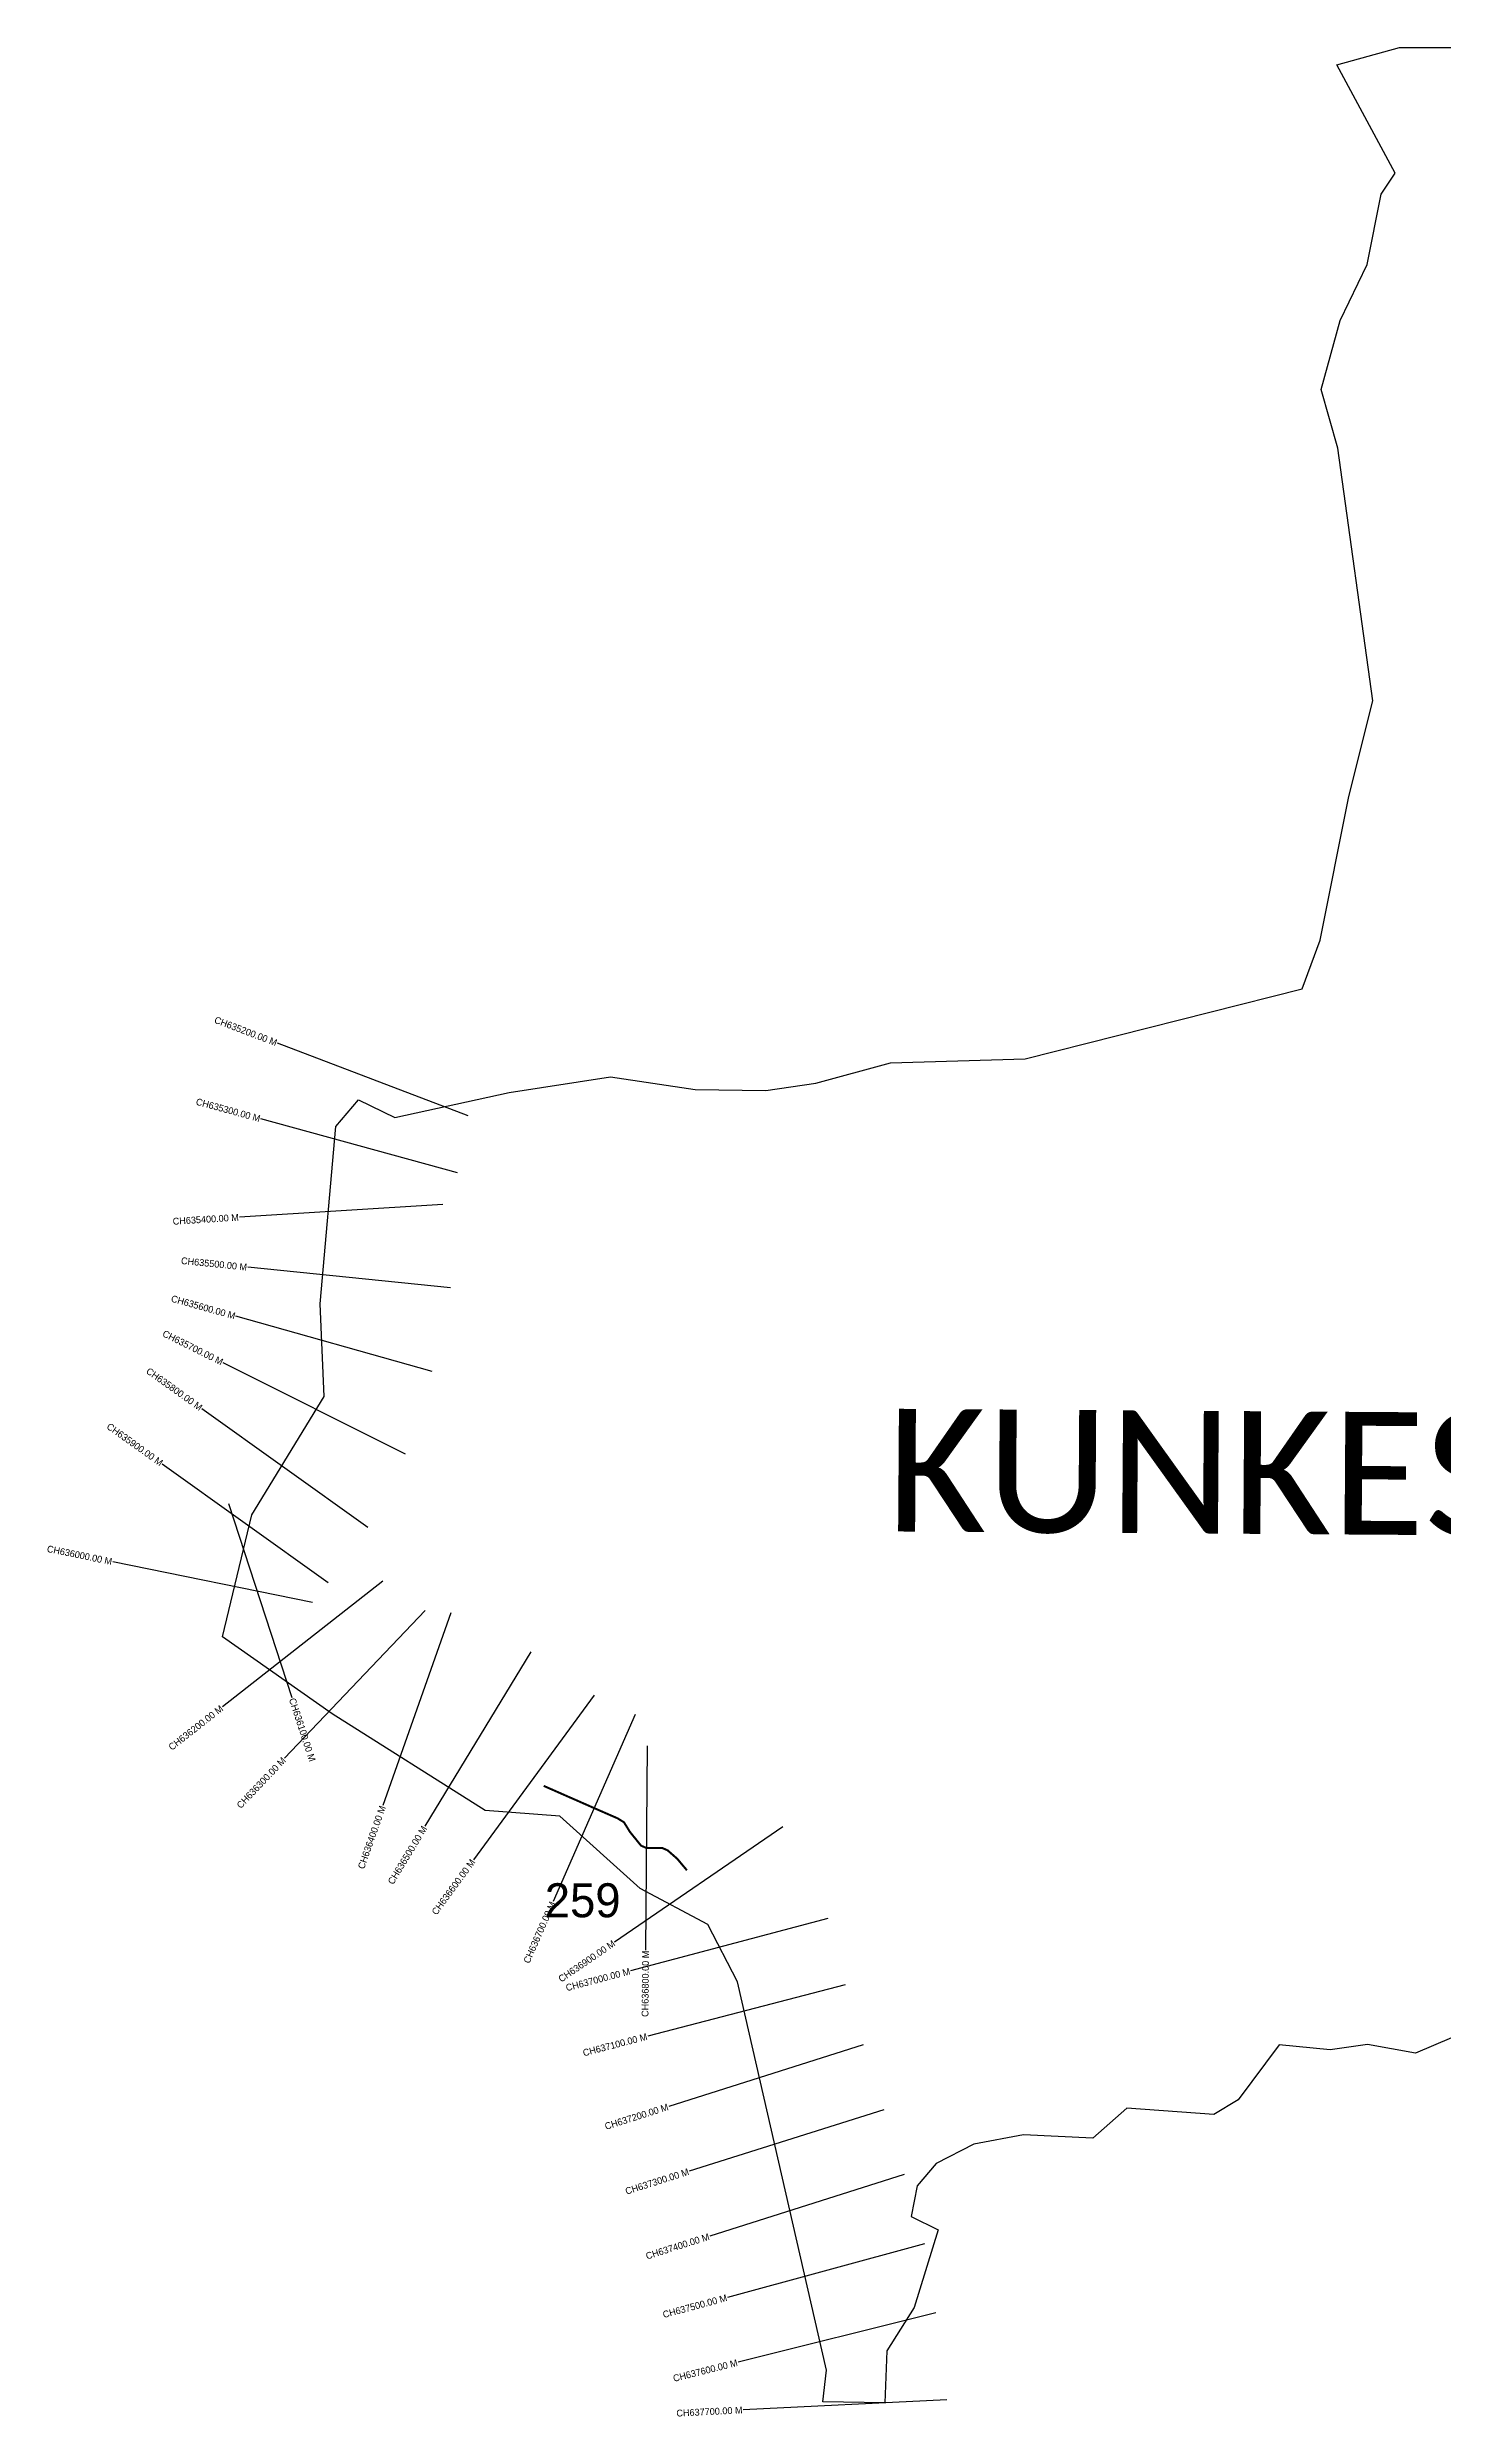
# Model space of a CAD drawing. Header units: metres. Extents: x 327343 to 331451, y 1805660 to 1809296.
# Drawn here: x 327343 to 329397, y 1805660 to 1809143 of the extents above; entities that cross this region are included whole.
import ezdxf
from ezdxf.enums import TextEntityAlignment as Align

# ---------------------------------------------------------------- set-up
doc = ezdxf.new("R2010")
doc.units = ezdxf.units.M
for name, color, linetype in [('ARTIFICIALLY PROTECTED', 4, 'Continuous'), ('CS', 134, 'Continuous'), ('CSMark', 6, 'Continuous'), ('village', 3, 'Continuous'), ('VILLAGE NAME', 250, 'Continuous')]:
    doc.layers.add(name, color=color, linetype=linetype)

msp = doc.modelspace()

# ---------------------------------------------------------------- linework, layer by layer
at = {"layer": 'ARTIFICIALLY PROTECTED', "flags": 128}
msp.add_lwpolyline([(328073.5, 1806587.2, 3, 3, 0), (328074.4, 1806586.4, 3, 3, 0), (328114.8, 1806568.6, 3, 3, 0), (328119.2, 1806566.7, 3, 3, 0), (328157.8, 1806549.7, 3, 3, 0), (328181.9, 1806539.2, 3, 3, 0), (328191.3, 1806533.4, 3, 3, 0), (328196.1, 1806525.7, 3, 3, 0), (328200.2, 1806519.1, 3, 3, 0), (328216.5, 1806499, 3, 3, 0), (328224.3, 1806495.6, 3, 3, 0), (328248, 1806495.4, 3, 3, 0), (328255.4, 1806492.2, 3, 3, 0), (328269.6, 1806479.8, 3, 3, 0), (328283.9, 1806462.8, 0, 0, 0)], format="xyseb", dxfattribs=at)
at = {"layer": 'CS'}
for p, q in [((327961.9, 1807572), (327681.5, 1807678.7)), ((327946.4, 1807488.2), (327657, 1807567.4)), ((327925.1, 1807441.7), (327625.7, 1807423)), ((327936.3, 1807318.9), (327637.8, 1807349.3)), ((327909.1, 1807196.2), (327620.3, 1807277.3)), ((327869.9, 1807074.7), (327601.6, 1807209)), ((327814.4, 1806966.9), (327570.3, 1807141.3)), ((327756.3, 1806885.5), (327512.2, 1807059.9)), ((327609.8, 1807001.9), (327702.8, 1806716.6)), ((327733.2, 1806856.6), (327439.2, 1806916.3)), ((327836.8, 1806888), (327600.6, 1806703)), ((327898.8, 1806844.7), (327692, 1806627.4)), ((327936.5, 1806841.1), (327836.8, 1806558.1)), ((328054.4, 1806784), (327898.6, 1806527.6)), ((328147.5, 1806720.1), (327969.9, 1806478.3)), ((328207.7, 1806691.7), (328087.1, 1806417)), ((328225.6, 1806645.6), (328223.1, 1806345.6)), ((328425.2, 1806526.6), (328177.6, 1806357.2)), ((328491.1, 1806391.8), (328201.1, 1806314.9)), ((328516.6, 1806294.4), (328226.3, 1806218.8)), ((328543.2, 1806206.2), (328257.2, 1806115.6)), ((328573.4, 1806110.8), (328287.4, 1806020.3)), ((328603.6, 1806015.5), (328317.6, 1805924.9)), ((328633.2, 1805913.4), (328343.6, 1805834.9)), ((328650.2, 1805812.2), (328359.1, 1805739.4)), ((328666.3, 1805684.3), (328366.7, 1805669.4))]:
    msp.add_line(p, q, dxfattribs=at)
at = {"layer": 'village', "color": 6}
msp.add_polyline3d([(329461.5, 1806238.9, 0), (329355.9, 1806193.9, 0), (329285.2, 1806206.9, 0), (329230, 1806198.6, 0), (329154.9, 1806206.4, 0), (329095, 1806125.5, 0), (329059.1, 1806103.7, 0), (328931.2, 1806113.1, 0), (328881.2, 1806068.9, 0), (328779.2, 1806073.7, 0), (328706.2, 1806059.9, 0), (328650.7, 1806031.5, 0), (328622.4, 1805999.1, 0), (328613.9, 1805953.7, 0), (328653.4, 1805934.3, 0), (328618.3, 1805820.1, 0), (328578.2, 1805756.2, 0), (328574.9, 1805679.9, 0), (328483.7, 1805681.3, 0), (328489.1, 1805728, 0), (328358.4, 1806298.6, 0), (328314.7, 1806383.1, 0), (328215.2, 1806435.9, 0), (328097, 1806542.5, 0), (327987.2, 1806550.6, 0), (327762.2, 1806692.7, 0), (327600.8, 1806806.1, 0), (327643.7, 1806985.6, 0), (327750.2, 1807159.5, 0), (327744.5, 1807295.4, 0), (327767.3, 1807556.3, 0), (327801, 1807595.6, 0), (327854.5, 1807569.7, 0), (328022.3, 1807606.5, 0), (328171.4, 1807629.4, 0), (328296.1, 1807610.7, 0), (328400, 1807609.1, 0), (328473.8, 1807619.9, 0), (328583.3, 1807650.1, 0), (328781.6, 1807655.6, 0), (329188.9, 1807758.9, 0), (329215.4, 1807830.2, 0), (329257.7, 1808041.6, 0), (329292.9, 1808182.3, 0), (329241.6, 1808553.8, 0), (329216.7, 1808640.1, 0), (329244.7, 1808741.5, 0), (329284.5, 1808823.5, 0), (329305.1, 1808927, 0), (329325.6, 1808957.7, 0), (329240.1, 1809117.3, 0), (329332.1, 1809142.8, 0), (329617.6, 1809142.8, 0)], dxfattribs=at)

# ---------------------------------------------------------------- texts
at = {"insert": (328074.8, 1806443.7), "char_height": 50, "attachment_point": 1}
msp.add_mtext_dynamic_manual_height_columns('259', width=84.374, gutter_width=1, heights=[74.2], dxfattribs=at)
at = {"layer": 'CSMark'}
for s, rotation, p in [('CH635200.00 M', 339.1615, (327680.5, 1807679.1)), ('CH635300.00 M', 344.6874, (327656, 1807567.7)), ('CH635400.00 M', 3.5772, (327624.7, 1807422.9)), ('CH635500.00 M', 354.1795, (327636.8, 1807349.4)), ('CH635600.00 M', 344.3191, (327619.3, 1807277.5)), ('CH635700.00 M', 333.4197, (327600.7, 1807209.4)), ('CH635800.00 M', 324.4458, (327569.5, 1807141.9)), ('CH635900.00 M', 324.4458, (327511.4, 1807060.5)), ('CH636000.00 M', 348.5137, (327438.2, 1806916.5)), ('CH636200.00 M', 38.0766, (327599.8, 1806702.4)), ('CH636300.00 M', 46.4152, (327691.3, 1806626.7)), ('CH636400.00 M', 70.5954, (327836.5, 1806557.2)), ('CH636500.00 M', 58.7042, (327898.1, 1806526.7)), ('CH636600.00 M', 53.6946, (327969.3, 1806477.5)), ('CH636700.00 M', 66.2858, (328086.7, 1806416.1)), ('CH636900.00 M', 34.3732, (328176.7, 1806356.7)), ('CH637000.00 M', 14.8348, (328200.1, 1806314.7)), ('CH636800.00 M', 89.5234, (328223.1, 1806344.6)), ('CH637100.00 M', 14.5991, (328225.3, 1806218.6)), ('CH637200.00 M', 17.5683, (328256.2, 1806115.3)), ('CH637300.00 M', 17.5683, (328286.4, 1806020)), ('CH637400.00 M', 17.5683, (328316.6, 1805924.6)), ('CH637500.00 M', 15.1589, (328342.6, 1805834.7)), ('CH637600.00 M', 14.0454, (328358.2, 1805739.1)), ('CH637700.00 M', 2.8456, (328365.7, 1805669.4))]:
    msp.add_text(s, height=10, rotation=rotation, dxfattribs=at).set_placement(p, align=Align.MIDDLE_RIGHT)
msp.add_text('CH636100.00 M', height=10, rotation=288.0587, dxfattribs=at).set_placement((327703.1, 1806715.7), align=Align.MIDDLE_LEFT)
at = {"layer": 'VILLAGE NAME', "insert": (328578.8, 1807141.4), "char_height": 180.345, "attachment_point": 1, "rotation": 359.6139}
msp.add_mtext_dynamic_manual_height_columns('{\\fCalibri|b0|i0|c0|p34;KUNKESHWAR}', width=3252.397, gutter_width=901.7, heights=[0], dxfattribs=at)

doc.saveas('drawing.dxf')
